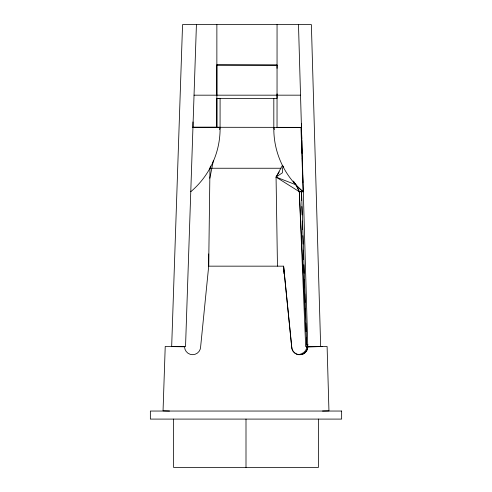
<?xml version="1.0" encoding="UTF-8"?>
<svg xmlns="http://www.w3.org/2000/svg" width="492" height="492" viewBox="0 0 492 492"><rect width="100%" height="100%" fill="white"/><g stroke="black" fill="none" stroke-linecap="round" stroke-linejoin="round"><path stroke-width="0.74" d="M208.694 253.958L208.694 266.16L200.644 346.682A8.05 8.05 0 0 1 192.643 354.683A8.05 8.05 0 0 1 184.543 346.78L171.665 346.608L185.533 346.608L196.425 24.6M216.874 95.171L216.874 65.11L277.058 65.104L277.058 68.345M192.95 127.366L220.09 127.293A82.521 82.521 0 0 1 190.773 191.702M277.058 93.886L277.058 98.4L216.874 98.4L216.849 127.434L216.874 24.6M210.514 166.013L209.961 168.246L208.694 266.16L283.552 266.166L291.676 346.675A8.05 8.05 0 0 0 307.5 348.803L307.777 346.725L298.49 24.6M293.226 181.068L296.885 186.025L299.29 191.689L305.673 346.602L322.567 346.602L307.777 346.725L307.488 348.797A8.05 8.05 0 0 1 291.676 346.675L283.626 266.154L283.97 273.829M307.469 348.834L307.777 346.768L320.655 346.602L306.879 346.725C306.67 351.374 302.039 354.566 297.648 354.615M209.832 178.233L213.454 160.257M219.641 129.544L220.09 127.293M279.235 171.892L276.061 177.083L277.463 266.154M282.974 167.415L282.359 168.239L282.42 172.797L276.061 177.083L299.29 191.689L303.14 191.788L300.956 127.36M273.816 98.425L273.816 127.385A82.521 82.521 0 0 0 303.14 191.788L296.885 186.025M273.816 127.385L301.455 127.366L301.756 138.861M277.039 127.385L277.058 24.6M320.194 346.626L320.661 346.608L306.879 346.725L307.777 346.725M322.518 411.041L328.951 410.857L327.1 346.485L320.661 346.675L311.375 24.6L182.557 24.6L171.665 346.675L165.226 346.454L163.049 410.826L169.482 411.041M194.039 95.184L300.526 95.171M216.849 98.468L220.09 98.4L220.072 127.434M192.95 121.924L192.95 127.268L216.849 127.293M209.961 168.246L281.024 168.246M299.29 191.689L301.547 191.689L306.787 346.602L299.29 191.689L295.821 184.734L293.663 181.603M307.967 344.535L306.504 344.535L306.27 337.629M306.774 347.34L307.691 347.34M192.95 127.268L273.816 127.342L274.333 129.574M276.885 127.342L301.455 127.366L301.448 123.529M216.874 64.852L277.058 65.104M295.821 184.734L276.061 177.083L282.445 165.324L283.736 167.2M301.344 191.929L301.627 200.361M301.836 206.499L302.119 214.93M302.328 221.068L302.617 229.506M302.82 235.637L303.109 244.075M303.312 250.207L303.625 259.413M303.81 264.776L304.093 273.214M304.302 279.351L304.585 287.783M304.794 293.921L305.077 302.359M305.286 308.49L305.575 316.928M305.778 323.059L306.067 331.497M301.793 140.392L302.137 153.424M302.254 158.024L302.537 168.756M302.697 174.888L302.9 182.55M318.459 419.092L318.459 467.4L173.541 467.4L173.541 419.092M246 419.092L246 467.4M307.494 344.701A8.05 8.05 0 0 1 307.186 346.768M341.645 411.041L150.355 411.041L150.355 419.092L341.645 419.092L341.645 411.041"/></g></svg>
